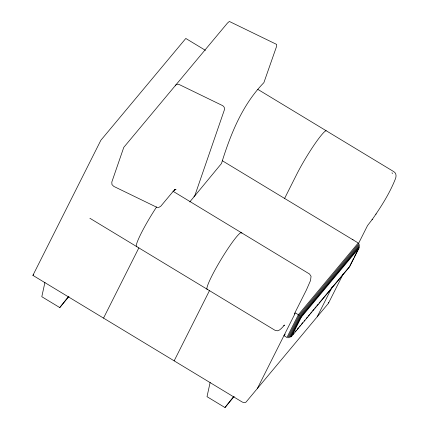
<?xml version="1.0" encoding="UTF-8"?>
<svg xmlns="http://www.w3.org/2000/svg" width="429" height="429" viewBox="0 0 429 429"><rect width="100%" height="100%" fill="white"/><g stroke="black" fill="none" stroke-linecap="round" stroke-linejoin="round"><path stroke-width="0.64" d="M44.932 282.4L41.801 296.707L59.77 307.577L68.999 296.444M210.146 382.373L207.014 396.675L224.984 407.55L234.213 396.417M328.662 302.327A3.523 2.038 26.7 0 1 328.399 303.367L246.117 401.994A3.523 2.038 26.7 0 1 241.79 401.775L32.904 275.375L100.858 140.267L185.8 38.454L205.453 50.343M103.534 318.114L138.883 247.828M174.158 360.848L209.513 290.562M284.599 198.429L296.771 174.228A33.231 3.63 -58.8 0 1 326.137 130.706M294.294 314.017L306.408 289.94L310.516 280.539L311.063 276.324L309.54 274.018L172.844 191.162M257.336 388.545L295.383 312.897L299.158 315.208L358.907 243.592M287.795 337.795L299.158 315.208M288.781 337.816L299.882 315.744L359.368 244.444M289.816 337.532L300.509 316.275L359.572 245.479M317.181 316.816L332.421 286.508M328.641 302.89L343.297 273.75M358.553 243.42L367.53 225.579L372.351 219.326M349.994 265.54L349.345 266.822L319.026 303.169M350.289 264.95L353.56 258.446M354.156 257.266L359.507 246.627L300.992 316.763L290.835 336.958L291.688 335.934M372.013 219.798C381.032 206.88 389.661 193.436 395.458 178.721C396.466 176.222 396.342 173.096 393.768 171.632L257.791 89.35M375.917 214.232L376.136 213.926M59.77 307.577L68.356 296.643M224.984 407.55L233.569 396.611M32.904 275.375L33.741 274.372M189.774 201.936L221.482 163.513C230.529 134.336 242.192 104.901 263.883 82.641L276.453 46.766L276.662 44.423L229.354 21.45L227.526 23.005L123.777 147.362L111.803 182.111L111.964 184.583L113.776 186.39L156.467 207.121M285.221 334.116L283.939 335.655L286.931 337.467L298.38 314.709L358.22 242.98L222.442 160.816M292.969 334.395L293.827 333.371M295.109 331.837L296.391 330.303M297.243 329.279L298.525 327.74M299.378 326.716L300.659 325.182M301.512 324.158L302.794 322.624M304.075 321.085L304.928 320.061M306.209 318.527L307.491 316.993M308.349 315.969L309.631 314.43M310.483 313.406L311.765 311.872M312.618 310.848L313.899 309.314M314.752 308.29L316.034 306.751M316.886 305.727L318.168 304.193M283.666 325.772L284.556 325.026C282.239 327.252 279.134 332.352 275.193 330.405L89.892 218.275M175.166 189.58L176.051 189.382L173.852 190.449L175.23 189.452L172.109 192.642L160.827 206.167L158.821 207.422L156.998 207.33M352.23 239.355L353.051 239.768M391.961 172.839L392.68 173.407M207.561 289.478A33.231 3.63 -58.8 0 1 221.831 258.204A33.231 3.63 -58.8 0 1 241.859 233.253M136.937 246.745A33.231 3.63 -58.8 0 1 156.644 206.885M175.3 85.843A3.523 2.842 39.8 0 1 179.365 84.61L222.265 105.443A3.523 2.842 39.8 0 1 224.437 109.706L194.814 195.656A3.523 2.842 39.8 0 1 193.924 196.825M301.303 317.176L291.768 336.132L349.635 266.768L359.17 247.812L301.303 317.176"/></g></svg>
